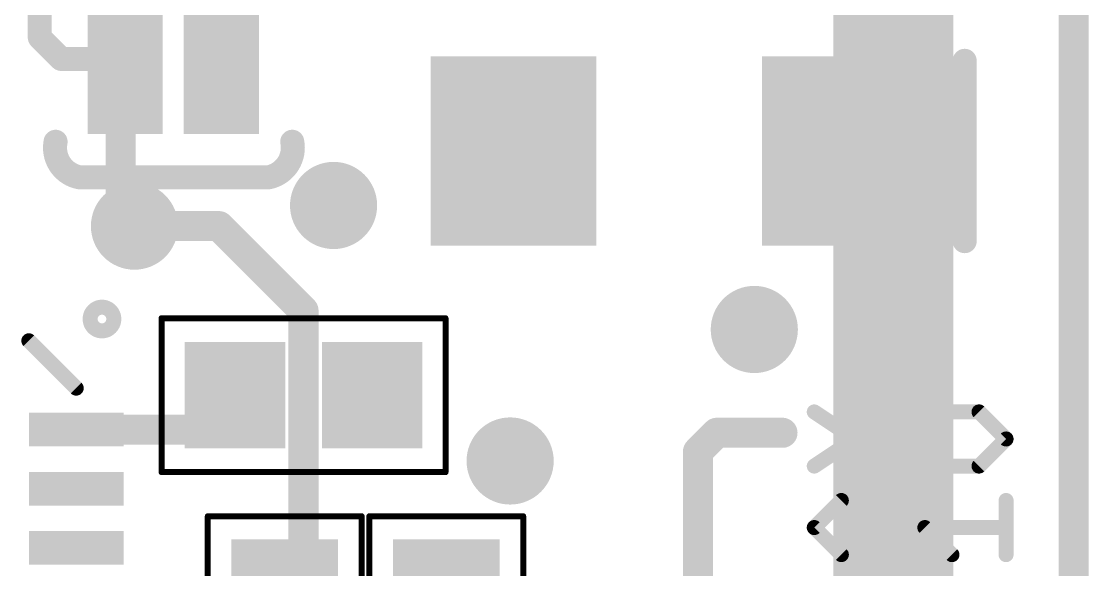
# Model space of a CAD drawing. Extents: x -0.3 to 20.6, y -0.3 to 38.4.
# Drawn here: x 11.43 to 20.45, y 18.85 to 23.48 of the extents above; entities that cross this region are included whole.
import ezdxf

# ---------------------------------------------------------------- set-up
doc = ezdxf.new("R2010")
doc.units = 0
for name, color, linetype in [('1', 12, 'CONTINUOUS'), ('16', 132, 'CONTINUOUS'), ('18', 110, 'CONTINUOUS'), ('20', 53, 'CONTINUOUS'), ('21', 41, 'CONTINUOUS'), ('39', 12, 'CONTINUOUS')]:
    doc.layers.add(name, color=color, linetype=linetype)

# ---------------------------------------------------------------- blocks, each defined once
blk = doc.blocks.new('RECT')
blk.add_solid([(-0.5, -0.5), (0.5, -0.5), (-0.5, 0.5), (0.5, 0.5)])
blk = doc.blocks.new('ROUNDV')
at = {"const_width": 0.5}
blk.add_lwpolyline([(0, -0.25, 1), (0, 0.25, 1), (0, -0.25)], format="xyb", dxfattribs=at)

msp = doc.modelspace()

# ---------------------------------------------------------------- linework, layer by layer
at = {"layer": '1'}
for points, const_width in [([(20.32, 0), (20.32, 38.1)], 0.254), ([(11.5824, 28.8544), (11.5824, 23.3426)], 0.2032), ([(18.796, 25.654), (18.796, 22.225)], 1.016), ([(13.1659, 25.0721), (13.1659, 23.1616)], 0.254), ([(11.5824, 23.3426), (11.7634, 23.1616)], 0.2032), ([(12.2659, 21.8654), (12.2659, 23.1616)], 0.254), ([(12.2659, 23.1616), (12.3032, 23.1616)], 0.254), ([(13.1659, 23.1616), (13.1168, 23.1616)], 0.254), ([(11.7634, 23.1616), (12.3032, 23.1616)], 0.2032), ([(18.3863, 22.3838), (18.6373, 22.3838)], 0.8128), ([(18.6373, 22.3838), (18.796, 22.225)], 0.8128), ([(18.796, 22.225), (18.796, 16.764)], 1.016), ([(12.2659, 21.8654), (12.3825, 21.7488)], 0.254), ([(12.9413, 20.03), (13.2313, 20.32)], 0.254), ([(11.89, 20.03), (12.9413, 20.03)], 0.254)]:
    msp.add_lwpolyline(points, dxfattribs=dict(at, const_width=const_width))
for points, const_width in [([(11.6183, 23.3785, 1), (11.5465, 23.3067)], 0.1016), ([(11.5316, 23.3426, 1), (11.6332, 23.3426)], 0.1016), ([(12.3294, 23.1616, 1), (12.2024, 23.1616)], 0.127), ([(12.2659, 23.2251, 1), (12.2659, 23.0981)], 0.127), ([(12.3032, 23.0981, 1), (12.3032, 23.2251)], 0.127), ([(13.1168, 23.2251, 1), (13.1168, 23.0981)], 0.127), ([(13.1659, 23.0981, 1), (13.1659, 23.2251)], 0.127), ([(11.7634, 23.2124, 1), (11.7634, 23.1108)], 0.1016), ([(11.7275, 23.1257, 1), (11.7993, 23.1975)], 0.1016), ([(12.3032, 23.1108, 1), (12.3032, 23.2124)], 0.1016), ([(13.1024, 23.1616, 1), (13.2294, 23.1616)], 0.127), ([(18.3863, 22.587, 1), (18.3863, 22.1806)], 0.4064), ([(18.7809, 22.5274, 1), (18.4936, 22.2401)], 0.4064), ([(19.05, 22.225, 1), (18.542, 22.225)], 0.508), ([(18.6373, 22.1806, 1), (18.6373, 22.587)], 0.4064), ([(18.6523, 22.0813, 1), (18.9397, 22.3687)], 0.4064), ([(18.542, 22.225, 1), (19.05, 22.225)], 0.508), ([(12.3108, 21.9103, 1), (12.221, 21.8205)], 0.127), ([(12.2024, 21.8654, 1), (12.3294, 21.8654)], 0.127), ([(12.3376, 21.7038, 1), (12.4274, 21.7937)], 0.127), ([(13.2762, 20.2751, 1), (13.1863, 20.3649)], 0.127), ([(11.89, 20.0935, 1), (11.89, 19.9665)], 0.127), ([(12.8963, 20.0749, 1), (12.9862, 19.9851)], 0.127), ([(12.9413, 19.9665, 1), (12.9413, 20.0935)], 0.127)]:
    msp.add_lwpolyline(points, format="xyb", dxfattribs=dict(at, const_width=const_width))
at = {"layer": '16', "const_width": 0.254}
for points in [[(20.32, 0), (20.32, 38.1)], [(12.3825, 21.7488), (13.0969, 21.7488)], [(13.0969, 21.7488), (13.8113, 21.0344)], [(13.8113, 21.0344), (13.8113, 18.5738)]]:
    msp.add_lwpolyline(points, dxfattribs=at)
at = {"layer": '16', "const_width": 0.127}
for points in [[(12.3825, 21.8123, 1), (12.3825, 21.6852)], [(13.1418, 21.7937, 1), (13.052, 21.7038)], [(13.0969, 21.6852, 1), (13.0969, 21.8123)], [(13.8748, 21.0344, 1), (13.7478, 21.0344)], [(13.7663, 20.9895, 1), (13.8562, 21.0793)]]:
    msp.add_lwpolyline(points, format="xyb", dxfattribs=at)
at = {"layer": '20', "const_width": 0.2032}
msp.add_lwpolyline([(20.32, 0), (20.32, 38.1)], dxfattribs=at)
at = {"layer": '21'}
for points, const_width in [([(19.3993, 23.1457), (19.3993, 21.6218)], 0.2032), ([(13.5159, 22.1616), (11.9159, 22.1616)], 0.2032), ([(11.89, 20.38), (11.49, 20.78)], 0.127), ([(18.128, 19.7213), (18.8144, 20.1789)], 0.127), ([(18.128, 20.1789), (18.8144, 19.7213)], 0.127), ([(19.5203, 20.1789), (19.0628, 20.1789)], 0.127), ([(19.7491, 19.9501), (19.5203, 20.1789)], 0.127), ([(17.145, 19.8438), (17.3038, 20.0025)], 0.254), ([(17.3038, 20.0025), (17.8594, 20.0025)], 0.254), ([(17.145, 18.6531), (17.145, 19.8438)], 0.254), ([(19.5203, 19.7213), (19.7491, 19.9501)], 0.127), ([(19.0628, 19.7213), (19.5203, 19.7213)], 0.127), ([(18.128, 19.2017), (18.3568, 19.4305)], 0.127), ([(18.3568, 19.4305), (18.8144, 19.4305)], 0.127), ([(18.4712, 18.9729), (18.4712, 19.4305)], 0.127), ([(19.7491, 18.9729), (19.7491, 19.4305)], 0.127), ([(18.3568, 18.9729), (18.128, 19.2017)], 0.127), ([(19.2915, 18.9729), (19.0628, 19.2017)], 0.127), ([(19.0628, 19.2017), (19.7491, 19.2017)], 0.127), ([(18.8144, 18.9729), (18.3568, 18.9729)], 0.127)]:
    msp.add_lwpolyline(points, dxfattribs=dict(at, const_width=const_width))
for points, const_width in [([(19.4501, 23.1457, 1), (19.3485, 23.1457)], 0.1016), ([(11.7159, 22.4616, 0.4146), (11.9159, 22.1616)], 0.2032), ([(11.7657, 22.4516, 1), (11.6661, 22.4716)], 0.1016), ([(13.5159, 22.1616, 0.4144), (13.7159, 22.4616)], 0.2032), ([(13.7657, 22.4716, 1), (13.6661, 22.4516)], 0.1016), ([(11.9159, 22.2124, 1), (11.9159, 22.1108)], 0.1016), ([(11.9059, 22.1118, 1), (11.9258, 22.2114)], 0.1016), ([(13.5059, 22.2114, 1), (13.5258, 22.1118)], 0.1016), ([(13.5159, 22.1108, 1), (13.5159, 22.2124)], 0.1016), ([(19.3485, 21.6218, 1), (19.4501, 21.6218)], 0.1016), ([(12.1079, 20.8638, 1), (12.1079, 21.0638, 1), (12.1079, 20.8638)], 0.127), ([(11.5125, 20.8025, 1), (11.4675, 20.7575)], 0.0635), ([(11.8675, 20.3575, 1), (11.9125, 20.4025)], 0.0635), ([(18.1456, 20.2053, 1), (18.1104, 20.1525)], 0.0635), ([(18.832, 20.1525, 1), (18.7968, 20.2053)], 0.0635), ([(19.0628, 20.2107, 1), (19.0628, 20.1472)], 0.0635), ([(19.5428, 20.2014, 1), (19.4979, 20.1565)], 0.0635), ([(19.5203, 20.1472, 1), (19.5203, 20.2107)], 0.0635), ([(17.3038, 20.066, 1), (17.3038, 19.939)], 0.127), ([(17.3487, 19.9576, 1), (17.2588, 20.0474)], 0.127), ([(17.8594, 19.939, 1), (17.8594, 20.066)], 0.127), ([(17.2085, 19.8438, 1), (17.0815, 19.8438)], 0.127), ([(17.1001, 19.8887, 1), (17.1899, 19.7988)], 0.127), ([(19.7716, 19.9277, 1), (19.7267, 19.9726)], 0.0635), ([(19.7267, 19.9277, 1), (19.7716, 19.9726)], 0.0635), ([(18.1104, 19.7477, 1), (18.1456, 19.6949)], 0.0635), ([(18.7968, 19.6949, 1), (18.832, 19.7477)], 0.0635), ([(19.0628, 19.7531, 1), (19.0628, 19.6896)], 0.0635), ([(19.4979, 19.7438, 1), (19.5428, 19.6989)], 0.0635), ([(19.5203, 19.6896, 1), (19.5203, 19.7531)], 0.0635), ([(18.3568, 19.4623, 1), (18.3568, 19.3988)], 0.0635), ([(18.3793, 19.4081, 1), (18.3344, 19.453)], 0.0635), ([(18.503, 19.4305, 1), (18.4395, 19.4305)], 0.0635), ([(18.8144, 19.3988, 1), (18.8144, 19.4623)], 0.0635), ([(19.7809, 19.4305, 1), (19.7174, 19.4305)], 0.0635), ([(18.1505, 19.2242, 1), (18.1056, 19.1793)], 0.0635), ([(18.1056, 19.2242, 1), (18.1505, 19.1793)], 0.0635), ([(19.0852, 19.2242, 1), (19.0403, 19.1793)], 0.0635), ([(19.0628, 19.2335, 1), (19.0628, 19.17)], 0.0635), ([(19.7491, 19.17, 1), (19.7491, 19.2335)], 0.0635), ([(18.3568, 19.0047, 1), (18.3568, 18.9412)], 0.0635), ([(18.8144, 18.9412, 1), (18.8144, 19.0047)], 0.0635), ([(18.3344, 18.9505, 1), (18.3793, 18.9954)], 0.0635), ([(18.4395, 18.9729, 1), (18.503, 18.9729)], 0.0635), ([(19.2691, 18.9505, 1), (19.314, 18.9954)], 0.0635), ([(19.7174, 18.9729, 1), (19.7809, 18.9729)], 0.0635)]:
    msp.add_lwpolyline(points, format="xyb", dxfattribs=dict(at, const_width=const_width))
at = {"layer": '39', "const_width": 0.0254}
for points in [[(12.624, 20.97, 1), (12.5985, 20.97)], [(12.6113, 20.9827, 1), (12.6113, 20.9573)], [(15.024, 20.97, 1), (14.9985, 20.97)], [(15.0113, 20.9573, 1), (15.0113, 20.9827)], [(12.5985, 19.67, 1), (12.624, 19.67)], [(12.6113, 19.6827, 1), (12.6113, 19.6573)], [(14.9985, 19.67, 1), (15.024, 19.67)], [(15.0113, 19.6573, 1), (15.0113, 19.6827)], [(13.0152, 19.2975, 1), (12.9898, 19.2975)], [(13.0025, 19.3102, 1), (13.0025, 19.2848)], [(14.3152, 19.2975, 1), (14.2898, 19.2975)], [(14.3025, 19.2848, 1), (14.3025, 19.3102)], [(14.3805, 19.2975, 1), (14.3551, 19.2975)], [(14.3678, 19.3102, 1), (14.3678, 19.2848)], [(15.6805, 19.2975, 1), (15.6551, 19.2975)], [(15.6678, 19.2848, 1), (15.6678, 19.3102)]]:
    msp.add_lwpolyline(points, format="xyb", dxfattribs=at)
at = {"layer": '39', "const_width": 0.0508}
for points in [[(12.6113, 20.97), (15.0113, 20.97)], [(12.6113, 19.67), (12.6113, 20.97)], [(15.0113, 20.97), (15.0113, 19.67)], [(15.0113, 19.67), (12.6113, 19.67)], [(13.0025, 16.8975), (13.0025, 19.2975)], [(13.0025, 19.2975), (14.3025, 19.2975)], [(14.3025, 19.2975), (14.3025, 16.8975)], [(14.3678, 16.8975), (14.3678, 19.2975)], [(14.3678, 19.2975), (15.6678, 19.2975)], [(15.6678, 19.2975), (15.6678, 16.8975)]]:
    msp.add_lwpolyline(points, dxfattribs=at)

# ---------------------------------------------------------------- block references
at = {"layer": '1'}
for p, xscale, yscale, rotation in [((12.3032, 23.1616), 0.635, 1.27, 180), ((15.5863, 22.3838), 1.6, 1.4, 90), ((18.3863, 22.3838), 1.6, 1.4, 90), ((11.89, 20.03), 0.8, 0.2846, 180), ((11.89, 19.53), 0.8, 0.2846, 180), ((11.89, 19.03), 0.8, 0.2846, 180), ((13.6525, 18.6775), 0.85, 0.9, 90), ((15.0178, 18.6775), 0.85, 0.9, 90)]:
    msp.add_blockref('RECT', p, dxfattribs=dict(at, xscale=xscale, yscale=yscale, rotation=rotation))
for p, xscale, yscale in [((13.1168, 23.1616), 0.635, 1.27), ((13.2313, 20.32), 0.85, 0.9), ((14.3913, 20.32), 0.85, 0.9)]:
    msp.add_blockref('RECT', p, dxfattribs=dict(at, xscale=xscale, yscale=yscale))
at = {"layer": '18', "xscale": 0.7366, "yscale": 0.7366}
for p in [(14.0653, 21.9234), (14.0653, 21.9234), (12.3825, 21.7488), (12.3825, 21.7488), (17.6212, 20.8756), (17.6212, 20.8756), (15.5575, 19.7644), (15.5575, 19.7644)]:
    msp.add_blockref('ROUNDV', p, dxfattribs=at)

doc.saveas('drawing.dxf')
